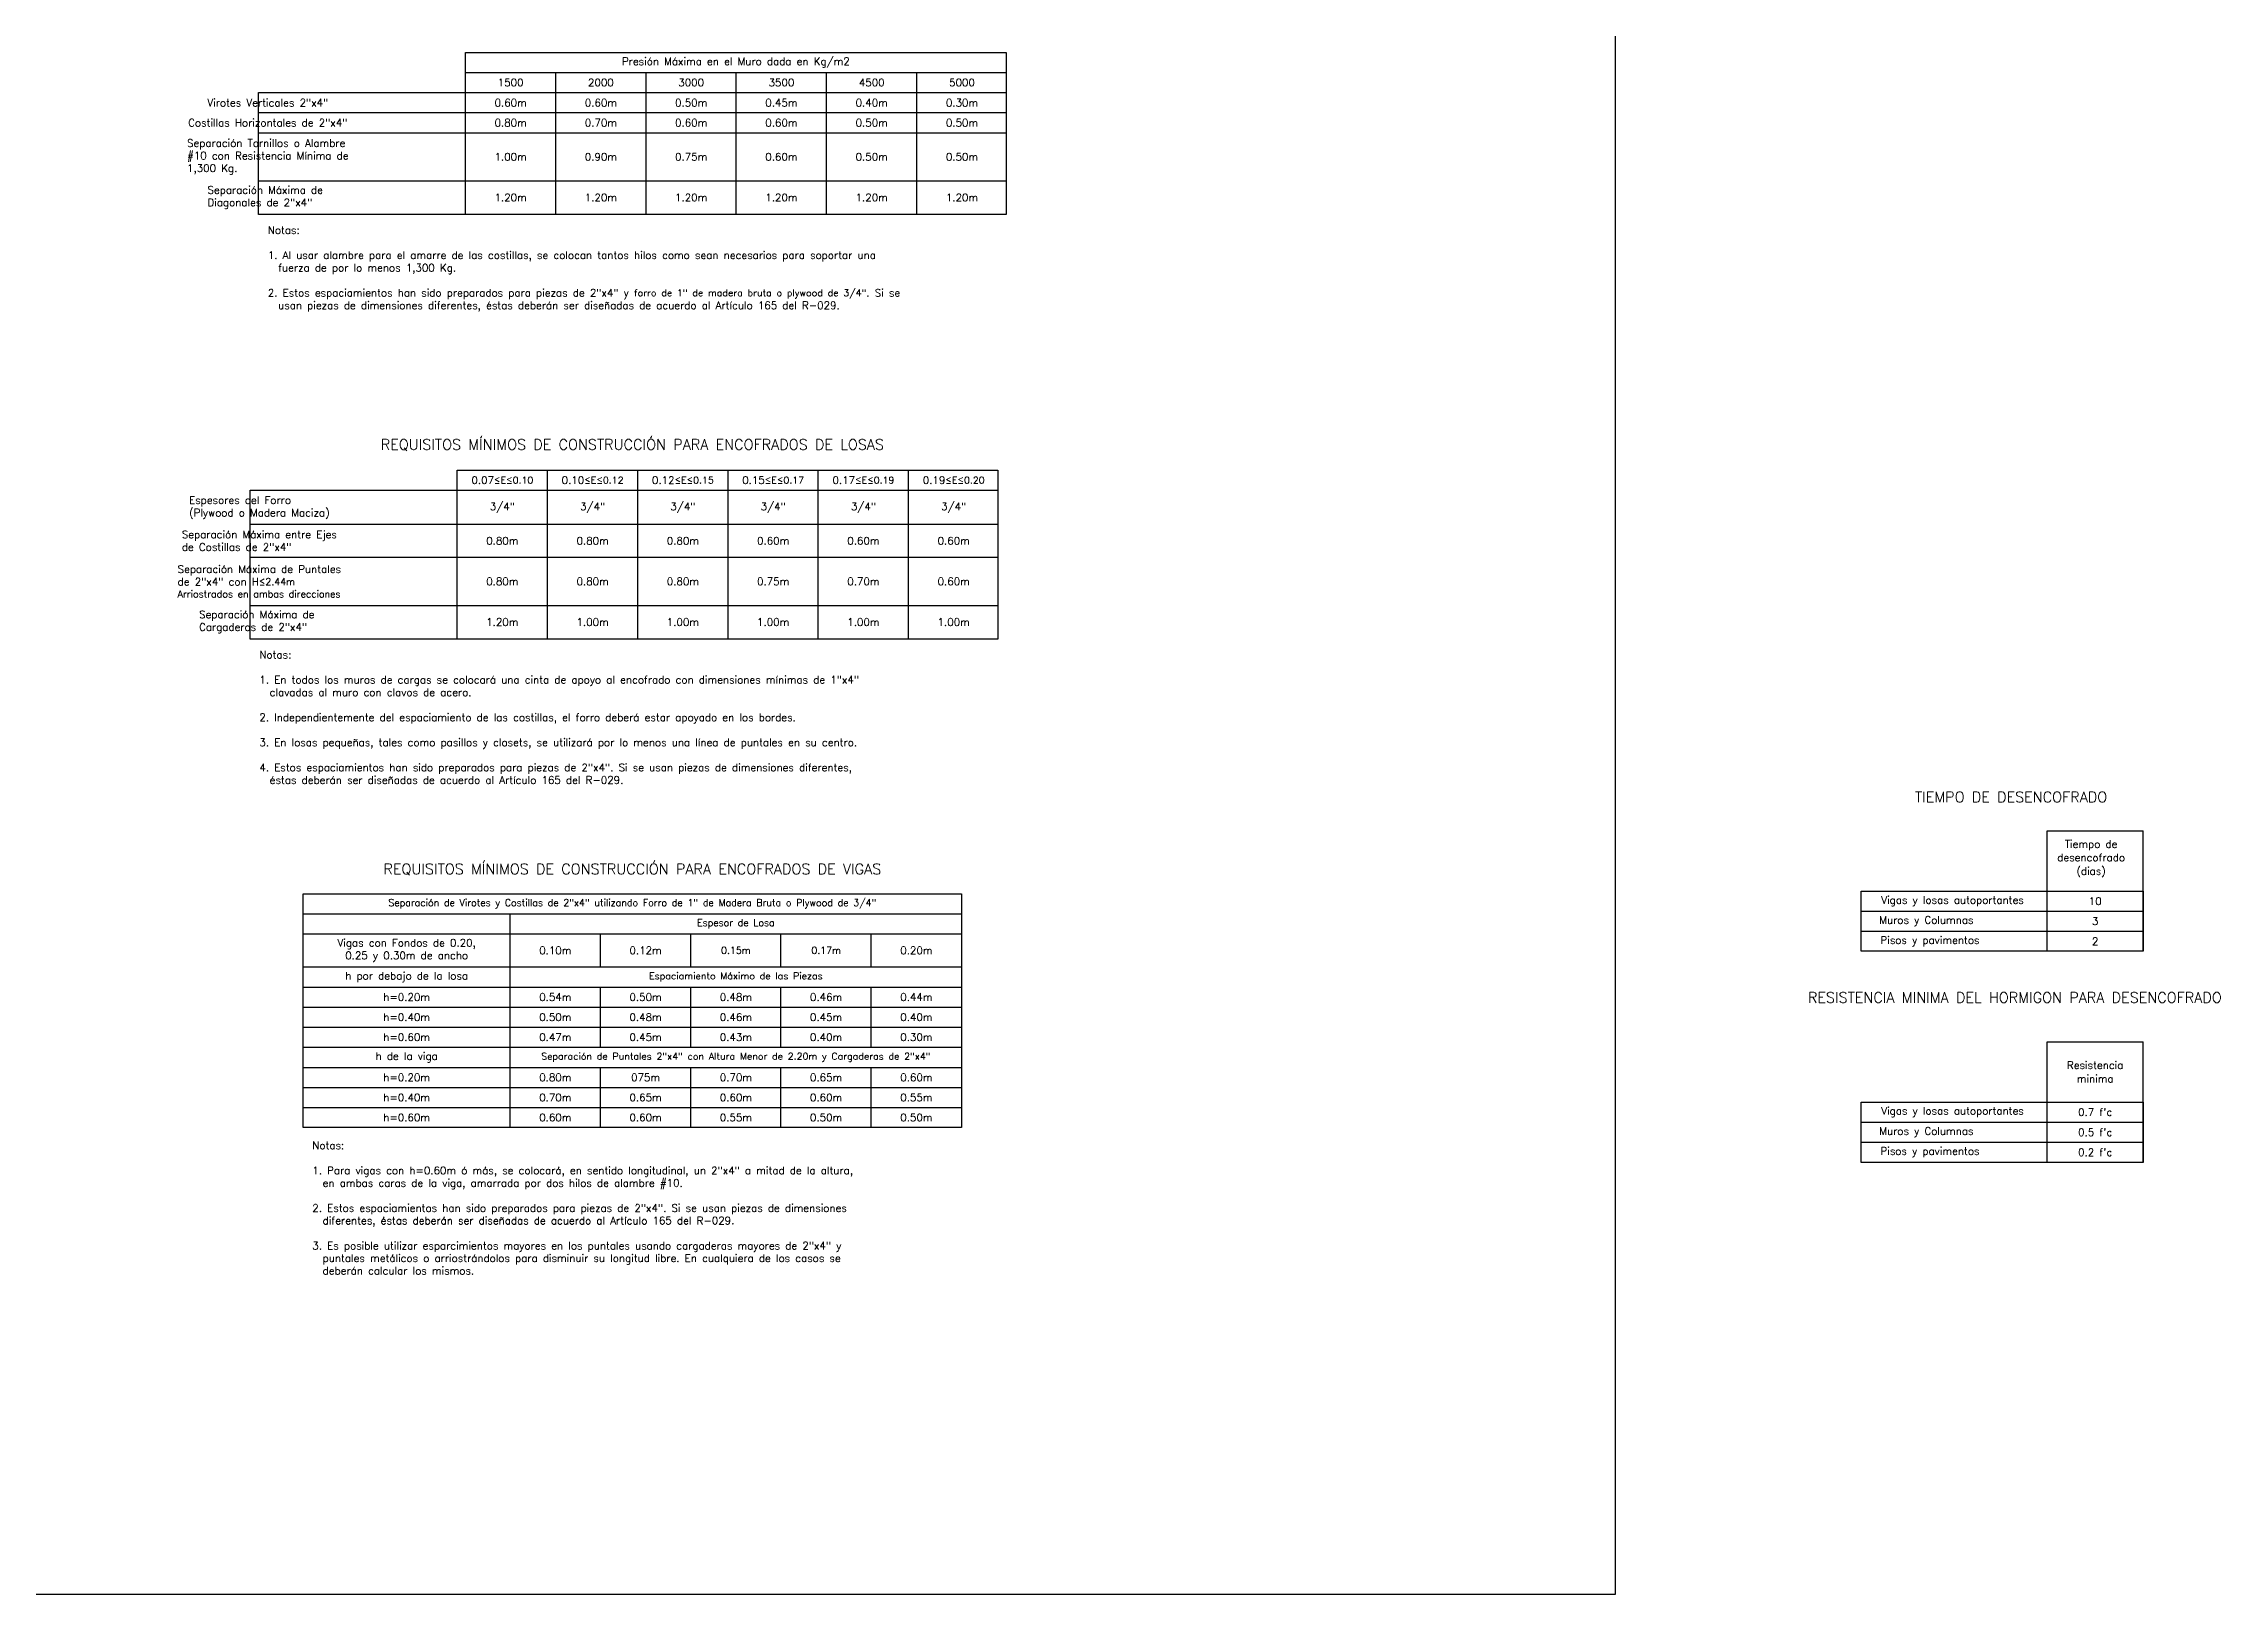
# Model space of a CAD drawing. Header units: metres. Extents: x 0 to 29, y -3 to 17.1.
# Drawn here: x 14.49 to 28.99, y -3 to 7.31 of the extents above; entities that cross this region are included whole.
import ezdxf

# ---------------------------------------------------------------- set-up
doc = ezdxf.new("R2010")
doc.units = ezdxf.units.M
doc.header["$MEASUREMENT"] = 0
doc.layers.get('0').update_dxf_attribs({"lineweight": 0})
doc.layers.add('COLUMNA', color=7, linetype='Continuous')
doc.layers.add('DIMTEXTO', color=4, linetype='Continuous')
doc.styles.add('SIMPLEX', font='romans.shx')

msp = doc.modelspace()

# ---------------------------------------------------------------- linework, layer by layer
at = {"layer": 'DIMTEXTO', "color": 3}
for p, q in [((17.299, 6.173), (17.299, 7.25)), ((17.899, 6.173), (17.899, 7.117)), ((18.499, 6.173), (18.499, 7.117)), ((19.099, 6.173), (19.099, 7.117)), ((19.699, 6.173), (19.699, 7.117)), ((20.299, 6.173), (20.299, 7.117)), ((17.244, 3.351), (17.244, 4.474)), ((17.844, 3.351), (17.844, 4.474)), ((18.444, 3.351), (18.444, 4.474)), ((19.044, 3.351), (19.044, 4.474)), ((19.644, 3.351), (19.644, 4.474)), ((20.244, 3.351), (20.244, 4.474)), ((27.811, 1.275), (27.811, 2.076)), ((27.811, 2.076), (28.451, 2.076)), ((28.451, 1.675), (28.451, 2.076)), ((28.451, 1.275), (28.451, 1.675)), ((17.596, 0.103), (17.596, 1.525)), ((18.196, 1.171), (18.196, 1.391)), ((19.996, 1.171), (19.996, 1.391)), ((26.575, 1.408), (28.451, 1.408)), ((18.196, 0.637), (18.196, 1.037)), ((18.796, 0.637), (18.796, 1.037)), ((19.396, 0.637), (19.396, 1.037)), ((19.996, 0.637), (19.996, 1.037)), ((16.22, 0.77), (20.596, 0.77)), ((16.22, 0.637), (20.596, 0.637)), ((27.811, -0.128), (27.811, 0.673)), ((27.811, 0.673), (28.451, 0.673)), ((28.451, 0.273), (28.451, 0.673)), ((16.22, 0.503), (20.596, 0.503)), ((18.196, 0.103), (18.196, 0.503)), ((18.796, 0.103), (18.796, 0.503)), ((19.396, 0.103), (19.396, 0.503)), ((19.996, 0.103), (19.996, 0.503)), ((16.22, 0.37), (20.596, 0.37)), ((16.22, 0.236), (20.596, 0.236)), ((28.451, -0.128), (28.451, 0.273)), ((26.575, 0.006), (28.451, 0.006))]:
    msp.add_line(p, q, dxfattribs=at)
for points in [[(28.451, 1.675), (28.451, 1.275)], [(28.451, 0.273), (28.451, -0.128)]]:
    msp.add_lwpolyline(points, dxfattribs=at)

# ---------------------------------------------------------------- texts
at = {"color": 4, "style": 'SIMPLEX', "bg_fill": 3, "box_fill_scale": 1.25, "bg_fill_color": 256, "bg_fill_true_color": 13158600, "bg_fill_transparency": 0}
for s, insert, char_height, attachment_point in [('\\A1;\\pxqc;1500', (17.599, 7.05), 0.05, 5), ('\\A1;\\pxqc;2000', (18.199, 7.05), 0.05, 5), ('\\A1;\\pxqc;3000', (18.799, 7.05), 0.05, 5), ('\\A1;\\pxqc;3500', (19.399, 7.05), 0.05, 5), ('\\A1;\\pxqc;4500', (19.999, 7.05), 0.05, 5), ('\\A1;\\pxqc;5000', (20.599, 7.05), 0.05, 5), ('\\A1;\\pxql;Virotes Verticales 2"x4"', (15.985, 6.916), 0.05, 5), ('\\A1;\\pxqc;REQUISITOS MÍNIMOS DE CONSTRUCCIÓN PARA ENCOFRADOS DE LOSAS', (18.408, 4.641), 0.07, 5), ('\\A1;\\pxqc;0.07{\\H0.91667x;≤E≤0.10}', (17.544, 4.407), 0.05, 5), ('\\A1;\\pxqc;0.10{\\H0.91667x;≤E≤0.12}', (18.144, 4.407), 0.05, 5), ('\\A1;\\pxqc;0.12{\\H0.91667x;≤E≤0.15}', (18.744, 4.407), 0.05, 5), ('\\A1;\\pxqc;0.15{\\H0.91667x;≤E≤0.17}', (19.344, 4.407), 0.05, 5), ('\\A1;\\pxqc;0.17{\\H0.91667x;≤E≤0.19}', (19.944, 4.407), 0.05, 5), ('\\A1;\\pxqc;0.19{\\H0.91667x;≤E≤0.20}', (20.544, 4.407), 0.05, 5), ('\\A1;\\pxql;Espesores del Forro\\P(Plywood o Madera Maciza)', (15.929, 4.224), 0.05, 5), ('\\A1;\\pxqc;TIEMPO DE DESENCOFRADO', (27.572, 2.301), 0.07, 5), ('\\A1;\\pxqc;REQUISITOS MÍNIMOS DE CONSTRUCCIÓN PARA ENCOFRADOS DE VIGAS', (18.408, 1.819), 0.07, 5), ('\\A1;\\pxqc;10', (28.131, 1.608), 0.05, 5), ('\\A1;\\pxqc;{\\H0.91667x;Espesor de Losa}', (19.096, 1.458), 0.05, 5), ('\\A1;\\pxqc;0.10m', (17.896, 1.281), 0.05, 5), ('\\A1;\\pxqc;0.12m', (18.496, 1.281), 0.05, 5), ('\\A1;\\pxqc;{\\H0.91667x;0.17m}', (19.696, 1.281), 0.05, 5), ('\\A1;\\pxqc;0.20m', (20.296, 1.281), 0.05, 5), ('\\A1;\\pxqc;RESISTENCIA MINIMA DEL HORMIGON PARA DESENCOFRADO', (27.597, 0.968), 0.07, 5), ("\\A1;\\pxqc;0.7 f'c", (28.131, 0.206), 0.05, 5), ('\\A1;Notas:\\P\\P1. Para vigas con h=0.60m ó más, se colocará, en sentido longitudinal, un 2"x4" a mitad de la altura, \\P  en ambas caras de la viga, amarrada por dos hilos de alambre #10.\\P\\P2. Estos espaciamientos han sido preparados para piezas de 2"x4". Si se usan piezas de dimensiones\\P  diferentes, éstas deberán ser diseñadas de acuerdo al Artículo 165 del R-029.\\P\\P3. Es posible utilizar esparcimientos mayores en los puntales usando cargaderas mayores de 2"x4" y \\P  puntales metálicos o arriostrándolos para disminuir su longitud libre. En cualquiera de los casos se \\P  deberán calcular los mismos.', (16.281, 0.01), 0.05, 1)]:
    msp.add_mtext(s, dxfattribs=dict(at, insert=insert, char_height=char_height, attachment_point=attachment_point))
at = {"layer": 'DIMTEXTO', "insert": (28.131, 0.473), "char_height": 0.05, "attachment_point": 5, "style": 'SIMPLEX', "bg_fill": 3, "box_fill_scale": 1.25, "bg_fill_color": 256, "bg_fill_true_color": 13158600, "bg_fill_transparency": 0}
msp.add_mtext('\\A1;\\pxa0.66667,sm1.0792;Resistencia\\Pminima', dxfattribs=at)

# ---------------------------------------------------------------- next in the draw order: linework, layer by layer
at = {"layer": 'DIMTEXTO', "color": 3}
for p, q in [((26.575, 1.675), (28.451, 1.675)), ((26.575, 1.542), (28.451, 1.542)), ((18.796, 1.171), (18.796, 1.391)), ((19.396, 1.171), (19.396, 1.391)), ((26.575, 0.273), (28.451, 0.273)), ((26.575, 0.139), (28.451, 0.139))]:
    msp.add_line(p, q, dxfattribs=at)
for points in [[(17.299, 7.117), (20.893, 7.117)], [(15.923, 6.983), (20.893, 6.983)], [(15.868, 4.341), (20.837, 4.341)]]:
    msp.add_lwpolyline(points, dxfattribs=at)
msp.add_lwpolyline([(16.22, 1.658), (20.596, 1.658), (20.596, 0.103), (16.22, 0.103)], close=True, dxfattribs=at)

# ---------------------------------------------------------------- next in the draw order: texts
at = {"color": 4, "char_height": 0.05, "attachment_point": 5, "style": 'SIMPLEX', "bg_fill": 3, "box_fill_scale": 1.25, "bg_fill_color": 256, "bg_fill_true_color": 13158600, "bg_fill_transparency": 0}
for s, insert in [('\\A1;\\pxql;Costillas Horizontales de 2"x4"', (15.985, 6.783)), ('\\A1;\\pxql;Separación Máxima entre Ejes\\Pde Costillas de 2"x4"', (15.929, 4.004)), ('\\A1;\\pxa0.66667,sm1.0792;{\\C256;Tiempo de \\Pdesencofrado\\P(dias)}', (28.104, 1.89))]:
    msp.add_mtext(s, dxfattribs=dict(at, insert=insert))

# ---------------------------------------------------------------- next in the draw order: linework, layer by layer
at = {"layer": 'DIMTEXTO', "color": 3}
msp.add_line((15.868, 4.114), (20.837, 4.114), dxfattribs=at)

# ---------------------------------------------------------------- next in the draw order: texts
at = {"color": 4, "char_height": 0.05, "attachment_point": 5, "style": 'SIMPLEX', "bg_fill": 3, "box_fill_scale": 1.25, "bg_fill_color": 256, "bg_fill_true_color": 13158600, "bg_fill_transparency": 0}
for s, insert in [('\\A1;\\pxql;Separación Tornillos o Alambre\\P#10 con Resistencia Mínima de\\P1,300 Kg.', (15.985, 6.556)), ('\\A1;\\pxql;Separación Máxima de Puntales\\Pde 2"x4" con H{\\H0.91667x;≤2.44m\\PArriostrados en ambas direcciones}', (15.929, 3.734)), ('\\A1;\\pxqc;{\\H0.91667x;Separación de Virotes y Costillas de 2"x4" utilizando Forro de 1" de Madera Bruta o Plywood de 3/4"}', (18.408, 1.591)), ('\\A1;Vigas y losas autoportantes', (27.183, 1.608)), ('\\A1;\\pxqc;3', (28.131, 1.475)), ('\\A1;\\pxqc;Vigas con Fondos de 0.20, \\P0.25 y 0.30m de ancho', (16.908, 1.281)), ('\\A1;\\pxqc;{\\H0.91667x;0.15m}', (19.096, 1.281)), ('\\A1;\\pxqc;0.54m', (17.896, 0.971)), ('\\A1;\\pxqc;0.50m', (18.496, 0.971)), ('\\A1;\\pxqc;0.48m', (19.096, 0.971)), ('\\A1;\\pxqc;0.46m', (19.696, 0.971)), ('\\A1;\\pxqc;0.44m', (20.296, 0.971)), ('\\A1;\\pxqc;{\\H0.91667x;Separación de Puntales 2"x4" con Altura Menor de 2.20m y Cargaderas de 2"x4"}', (19.096, 0.57)), ('\\A1;Vigas y losas autoportantes', (27.183, 0.206)), ("\\A1;\\pxqc;0.5 f'c", (28.131, 0.072))]:
    msp.add_mtext(s, dxfattribs=dict(at, insert=insert))

# ---------------------------------------------------------------- next in the draw order: linework, layer by layer
at = {"layer": 'DIMTEXTO', "color": 3}
for p, q in [((15.923, 6.716), (20.893, 6.716)), ((15.868, 3.894), (20.837, 3.894)), ((16.22, 1.525), (20.596, 1.525)), ((16.22, 1.391), (20.596, 1.391)), ((16.22, 1.171), (20.596, 1.171)), ((16.22, 1.037), (20.596, 1.037)), ((16.22, 0.904), (20.596, 0.904))]:
    msp.add_line(p, q, dxfattribs=at)

# ---------------------------------------------------------------- next in the draw order: texts
at = {"color": 4, "char_height": 0.05, "attachment_point": 5, "style": 'SIMPLEX', "bg_fill": 3, "box_fill_scale": 1.25, "bg_fill_color": 256, "bg_fill_true_color": 13158600, "bg_fill_transparency": 0}
for s, insert in [('\\A1;\\pxql;Separación Máxima de \\PDiagonales de 2"x4"', (15.985, 6.286)), ('\\A1;\\pxql;Separación Máxima de \\PCargaderas de 2"x4"', (15.929, 3.464)), ('\\A1;Muros y Columnas', (27.009, 1.475)), ('\\A1;\\pxqc;2', (28.131, 1.341)), ('\\A1;\\pxqc;0.80m', (17.896, 0.437)), ('\\A1;\\pxqc;075m', (18.496, 0.437)), ('\\A1;\\pxqc;0.70m', (19.096, 0.437)), ('\\A1;\\pxqc;0.65m', (19.696, 0.437)), ('\\A1;\\pxqc;0.60m', (20.296, 0.437)), ('\\A1;Muros y Columnas', (27.009, 0.072)), ("\\A1;\\pxqc;0.2 f'c", (28.131, -0.061))]:
    msp.add_mtext(s, dxfattribs=dict(at, insert=insert))

# ---------------------------------------------------------------- next in the draw order: linework, layer by layer
at = {"layer": 'DIMTEXTO', "color": 3}
for p, q in [((15.923, 6.396), (20.893, 6.396)), ((15.868, 3.574), (20.837, 3.574))]:
    msp.add_line(p, q, dxfattribs=at)
for points in [[(17.299, 7.25), (20.893, 7.25), (20.893, 6.173), (15.923, 6.173), (15.923, 6.983)], [(17.244, 4.474), (20.837, 4.474), (20.837, 3.351), (15.868, 3.351), (15.868, 4.341)]]:
    msp.add_lwpolyline(points, dxfattribs=at)

# ---------------------------------------------------------------- next in the draw order: texts
at = {"color": 4, "char_height": 0.05, "attachment_point": 5, "style": 'SIMPLEX', "bg_fill": 3, "box_fill_scale": 1.25, "bg_fill_color": 256, "bg_fill_true_color": 13158600, "bg_fill_transparency": 0}
for s, insert in [('\\A1;Pisos y pavimentos', (27.033, 1.341)), ('\\A1;h por debajo de la losa', (16.908, 1.104)), ('\\A1;\\pxqc;{\\H0.91667x;Espaciamiento Máximo de las Piezas}', (19.096, 1.104)), ('\\A1;\\pxqc;0.50m', (17.896, 0.837)), ('\\A1;\\pxqc;0.48m', (18.496, 0.837)), ('\\A1;\\pxqc;0.46m', (19.096, 0.837)), ('\\A1;\\pxqc;0.45m', (19.696, 0.837)), ('\\A1;\\pxqc;0.40m', (20.296, 0.837)), ('\\A1;\\pxqc;0.70m', (17.896, 0.303)), ('\\A1;\\pxqc;0.65m', (18.496, 0.303)), ('\\A1;\\pxqc;0.60m', (19.096, 0.303)), ('\\A1;\\pxqc;0.60m', (19.696, 0.303)), ('\\A1;\\pxqc;0.55m', (20.296, 0.303)), ('\\A1;Pisos y pavimentos', (27.033, -0.061))]:
    msp.add_mtext(s, dxfattribs=dict(at, insert=insert))

# ---------------------------------------------------------------- next in the draw order: linework, layer by layer
at = {"layer": 'DIMTEXTO', "color": 3}
for points in [[(28.451, 1.275), (26.575, 1.275), (26.575, 1.675)], [(28.451, -0.128), (26.575, -0.128), (26.575, 0.273)]]:
    msp.add_lwpolyline(points, dxfattribs=at)

# ---------------------------------------------------------------- next in the draw order: texts
at = {"color": 4, "char_height": 0.05, "style": 'SIMPLEX', "bg_fill": 3, "box_fill_scale": 1.25, "bg_fill_color": 256, "bg_fill_true_color": 13158600, "bg_fill_transparency": 0}
for s, insert, attachment_point in [('\\A1;\\pxqc;Presión Máxima en el Muro dada en Kg/m2', (19.096, 7.183), 5), ('\\A1;\\pxqc;0.80m', (17.599, 6.783), 5), ('\\A1;\\pxqc;0.70m', (18.199, 6.783), 5), ('\\A1;\\pxqc;0.60m', (18.799, 6.783), 5), ('\\A1;\\pxqc;0.60m', (19.399, 6.783), 5), ('\\A1;\\pxqc;0.50m', (19.999, 6.783), 5), ('\\A1;\\pxqc;0.50m', (20.599, 6.783), 5), ('\\A1;\\pxqc;1.00m', (17.599, 6.556), 5), ('\\A1;\\pxqc;0.90m', (18.199, 6.556), 5), ('\\A1;\\pxqc;0.75m', (18.799, 6.556), 5), ('\\A1;\\pxqc;0.60m', (19.399, 6.556), 5), ('\\A1;\\pxqc;0.50m', (19.999, 6.556), 5), ('\\A1;\\pxqc;0.50m', (20.599, 6.556), 5), ('\\A1;\\pxqc;1.20m', (17.599, 6.286), 5), ('\\A1;\\pxqc;1.20m', (18.199, 6.286), 5), ('\\A1;\\pxqc;1.20m', (18.799, 6.286), 5), ('\\A1;\\pxqc;1.20m', (19.399, 6.286), 5), ('\\A1;\\pxqc;1.20m', (19.999, 6.286), 5), ('\\A1;\\pxqc;1.20m', (20.599, 6.286), 5), ('\\A1;Notas:\\P\\P1. Al usar alambre para el amarre de las costillas, se colocan tantos hilos como sean necesarios para soportar una\\P  fuerza de por lo menos 1,300 Kg.\\P\\P2. Estos espaciamientos han sido preparados para piezas de 2"x4" y {\\H0.91667x;forro de 1" de madera bruta o plywood de 3/4"}. Si se \\P  usan piezas de dimensiones diferentes, éstas deberán ser diseñadas de acuerdo al Artículo 165 del R-029.', (15.985, 6.094), 1), ('\\A1;\\pxqc;3/4"', (17.544, 4.224), 5), ('\\A1;\\pxqc;3/4"', (18.144, 4.224), 5), ('\\A1;\\pxqc;3/4"', (18.744, 4.224), 5), ('\\A1;\\pxqc;3/4"', (19.344, 4.224), 5), ('\\A1;\\pxqc;3/4"', (19.944, 4.224), 5), ('\\A1;\\pxqc;3/4"', (20.544, 4.224), 5), ('\\A1;\\pxqc;0.80m', (17.544, 4.004), 5), ('\\A1;\\pxqc;0.80m', (18.144, 4.004), 5), ('\\A1;\\pxqc;0.80m', (18.744, 4.004), 5), ('\\A1;\\pxqc;0.60m', (19.344, 4.004), 5), ('\\A1;\\pxqc;0.60m', (19.944, 4.004), 5), ('\\A1;\\pxqc;0.60m', (20.544, 4.004), 5), ('\\A1;\\pxqc;0.80m', (17.544, 3.734), 5), ('\\A1;\\pxqc;0.80m', (18.144, 3.734), 5), ('\\A1;\\pxqc;0.80m', (18.744, 3.734), 5), ('\\A1;\\pxqc;0.75m', (19.344, 3.734), 5), ('\\A1;\\pxqc;0.70m', (19.944, 3.734), 5), ('\\A1;\\pxqc;0.60m', (20.544, 3.734), 5), ('\\A1;\\pxqc;1.20m', (17.544, 3.464), 5), ('\\A1;\\pxqc;1.00m', (18.144, 3.464), 5), ('\\A1;\\pxqc;1.00m', (18.744, 3.464), 5), ('\\A1;\\pxqc;1.00m', (19.344, 3.464), 5), ('\\A1;\\pxqc;1.00m', (19.944, 3.464), 5), ('\\A1;\\pxqc;1.00m', (20.544, 3.464), 5), ('\\A1;Notas:\\P\\P1. En todos los muros de cargas se colocará una cinta de apoyo al encofrado con dimensiones mínimas de 1"x4"\\P  clavadas al muro con clavos de acero.\\P\\P2. Independientemente del espaciamiento de las costillas, el forro deberá estar apoyado en los bordes.\\P\\P3. En losas pequeñas, tales como pasillos y closets, se utilizará por lo menos una línea de puntales en su centro.\\P\\P4. Estos espaciamientos han sido preparados para piezas de 2"x4". Si se usan piezas de dimensiones diferentes, \\P  éstas deberán ser diseñadas de acuerdo al Artículo 165 del R-029.', (15.929, 3.272), 1), ('\\A1;h=0.20m', (16.908, 0.971), 5), ('\\A1;\\pxqc;0.47m', (17.896, 0.704), 5), ('\\A1;\\pxqc;0.45m', (18.496, 0.704), 5), ('\\A1;\\pxqc;0.43m', (19.096, 0.704), 5), ('\\A1;\\pxqc;0.40m', (19.696, 0.704), 5), ('\\A1;\\pxqc;0.30m', (20.296, 0.704), 5), ('\\A1;\\pxqc;0.60m', (17.896, 0.17), 5), ('\\A1;\\pxqc;0.60m', (18.496, 0.17), 5), ('\\A1;\\pxqc;0.55m', (19.096, 0.17), 5), ('\\A1;\\pxqc;0.50m', (19.696, 0.17), 5), ('\\A1;\\pxqc;0.50m', (20.296, 0.17), 5)]:
    msp.add_mtext(s, dxfattribs=dict(at, insert=insert, attachment_point=attachment_point))

# ---------------------------------------------------------------- next in the draw order: texts
at = {"color": 4, "char_height": 0.05, "attachment_point": 5, "style": 'SIMPLEX', "bg_fill": 3, "box_fill_scale": 1.25, "bg_fill_color": 256, "bg_fill_true_color": 13158600, "bg_fill_transparency": 0}
for s, insert in [('\\A1;\\pxqc;0.60m', (17.599, 6.916)), ('\\A1;\\pxqc;0.60m', (18.199, 6.916)), ('\\A1;\\pxqc;0.50m', (18.799, 6.916)), ('\\A1;\\pxqc;0.45m', (19.399, 6.916)), ('\\A1;\\pxqc;0.40m', (19.999, 6.916)), ('\\A1;\\pxqc;0.30m', (20.599, 6.916)), ('\\A1;h=0.40m', (16.908, 0.837))]:
    msp.add_mtext(s, dxfattribs=dict(at, insert=insert))

# ---------------------------------------------------------------- next in the draw order: linework, layer by layer
at = {"layer": 'DIMTEXTO', "color": 3}
msp.add_lwpolyline([(15.923, 6.85), (20.893, 6.85)], dxfattribs=at)

# ---------------------------------------------------------------- next in the draw order: texts
at = {"color": 4, "insert": (16.908, 0.704), "char_height": 0.05, "attachment_point": 5, "style": 'SIMPLEX', "bg_fill": 3, "box_fill_scale": 1.25, "bg_fill_color": 256, "bg_fill_true_color": 13158600, "bg_fill_transparency": 0}
msp.add_mtext('\\A1;h=0.60m', dxfattribs=at)

# ---------------------------------------------------------------- next in the draw order: texts
at = {"color": 4, "insert": (16.908, 0.57), "char_height": 0.05, "attachment_point": 5, "style": 'SIMPLEX', "bg_fill": 3, "box_fill_scale": 1.25, "bg_fill_color": 256, "bg_fill_true_color": 13158600, "bg_fill_transparency": 0}
msp.add_mtext('\\A1;h de la viga', dxfattribs=at)

# ---------------------------------------------------------------- next in the draw order: texts
at = {"color": 4, "insert": (16.908, 0.437), "char_height": 0.05, "attachment_point": 5, "style": 'SIMPLEX', "bg_fill": 3, "box_fill_scale": 1.25, "bg_fill_color": 256, "bg_fill_true_color": 13158600, "bg_fill_transparency": 0}
msp.add_mtext('\\A1;h=0.20m', dxfattribs=at)

# ---------------------------------------------------------------- next in the draw order: texts
at = {"color": 4, "insert": (16.908, 0.303), "char_height": 0.05, "attachment_point": 5, "style": 'SIMPLEX', "bg_fill": 3, "box_fill_scale": 1.25, "bg_fill_color": 256, "bg_fill_true_color": 13158600, "bg_fill_transparency": 0}
msp.add_mtext('\\A1;h=0.40m', dxfattribs=at)

# ---------------------------------------------------------------- next in the draw order: texts
at = {"color": 4, "insert": (16.908, 0.17), "char_height": 0.05, "attachment_point": 5, "style": 'SIMPLEX', "bg_fill": 3, "box_fill_scale": 1.25, "bg_fill_color": 256, "bg_fill_true_color": 13158600, "bg_fill_transparency": 0}
msp.add_mtext('\\A1;h=0.60m', dxfattribs=at)

# ---------------------------------------------------------------- next in the draw order: linework, layer by layer
at = {"layer": 'COLUMNA', "lineweight": -2, "ltscale": 2}
msp.add_lwpolyline([(0, 17.12), (24.941, 17.12), (24.941, -3), (0, -3)], close=True, dxfattribs=at)

doc.saveas('drawing.dxf')
